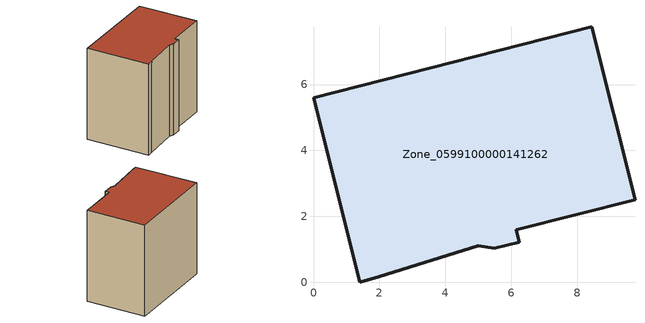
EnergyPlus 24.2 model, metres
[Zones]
Zone_0599100000141262
 floor ground (C_G): 1.41,0 0,5.6 8.44,7.75 9.76,2.5 6.16,1.59 6.25,1.22 5.48,1.03 5.01,1.11 1.98,0.16 z0
 wall outside (C_F): 0,5.6 1.41,0 1.98,0.16 5.01,1.11 5.48,1.03 6.25,1.22 6.16,1.59 9.76,2.5 8.44,7.75 0,5.6 z0:8.35
 roof outside (C_R): 5.01,1.11 5.48,1.03 6.25,1.22 6.16,1.59 9.76,2.5 8.44,7.75 0,5.6 1.41,0 1.98,0.16 z8.35
[BUILDING]
Pand.0599100000141262: North Axis=0; Terrain=City; Loads Convergence Tolerance Value=0.04; Temperature Convergence Tolerance Value=0.4; Solar Distribution=FullExterior; Maximum Number of Warmup Days=25; Minimum Number of Warmup Days=1
[Site:Location]
Rotterdam.The.Hague.AP_ZH_NLD Design_Conditions: Latitude=51.96; Longitude=4.45; Time Zone=1; Elevation=-4.5
[SITE:GROUNDTEMPERATURE:BUILDINGSURFACE]
18, 18, 18, 18, 18, 18, 18, 18, 18, 18, 18, 18
[MATERIAL] Thermal Absorptance=0.9; Solar Absorptance=0.7; Visible Absorptance=0.7
Name | Roughness | Thickness | Conductivity | Density | Specific Heat
G.TI.1975-1991 | MediumSmooth | 0.15 | 0.288461 | 540 | 1210
F.TI.1975-1991 | Rough | 0.3 | 0.230769 | 1920 | 840
R.TI.1975-1991 | MediumRough | 0.2 | 0.153846 | 1500 | 1000
[CONSTRUCTION]
C_G: G.TI.1975-1991
C_F: F.TI.1975-1991
C_R: R.TI.1975-1991
[ZONE]
Zone_0599100000141262: Type=1; Multiplier=1; Ceiling Height=Autocalculate; Volume=Autocalculate; Floor Area=autocalculate; Part of Total Floor Area=Yes
[ZONEINFILTRATION:DESIGNFLOWRATE]
Infil_Zone_0599100000141262: Zone or ZoneList or Space or SpaceList=Zone_0599100000141262; Schedule=AlwaysOn; Design Flow Rate Calculation Method=Flow/Area; Flow Rate per Floor Area=0.003; Constant Term Coefficient=1; Temperature Term Coefficient=0; Velocity Term Coefficient=0; Velocity Squared Term Coefficient=0
[HVACTEMPLATE:ZONE:IDEALLOADSAIRSYSTEM]
Zone_0599100000141262: Maximum Heating Supply Air Temperature=50; Minimum Cooling Supply Air Temperature=13; Maximum Heating Supply Air Humidity Ratio=0.0156; Minimum Cooling Supply Air Humidity Ratio=0.0077; Heating Limit=NoLimit; Cooling Limit=NoLimit; Dehumidification Control Type=ConstantSensibleHeatRatio; Cooling Sensible Heat Ratio=0.7; Dehumidification Setpoint=60; Humidification Control Type=None; Humidification Setpoint=30; Outdoor Air Method=None; Outdoor Air Flow Rate per Person=0.00944; Outdoor Air Flow Rate per Zone Floor Area=0; Outdoor Air Flow Rate per Zone=0; Demand Controlled Ventilation Type=None; Outdoor Air Economizer Type=NoEconomizer; Heat Recovery Type=None; Sensible Heat Recovery Effectiveness=0.7; Latent Heat Recovery Effectiveness=0.65
[ZONECONTROL:THERMOSTAT]
ThermostatControl_Zone_0599100000141262: Zone or ZoneList=Zone_0599100000141262; Control Type Schedule=DualSetpointControlType; Control 1=Thermostat_Zone_0599100000141262; Temperature Difference Between Cutout And Setpoint=0
[THERMOSTATSETPOINT:DUALSETPOINT]
Thermostat_Zone_0599100000141262: Heating Setpoint Temperature Schedule=HeatingSetpoint_Zone_0599100000141262; Cooling Setpoint Temperature Schedule=CoolingSetpoint_Zone_0599100000141262
[SCHEDULE:COMPACT]
HeatingSetpoint_Zone_0599100000141262: Through: 12/31, For: AllDays, Until: 24:00, 21
CoolingSetpoint_Zone_0599100000141262: Through: 12/31, For: AllDays, Until: 24:00, 24
DualSetpointControlType: Through: 12/31, For: AllDays, Until: 24:00, 4
AlwaysOn: Through: 12/31, For: AllDays, Until: 24:00, 1
